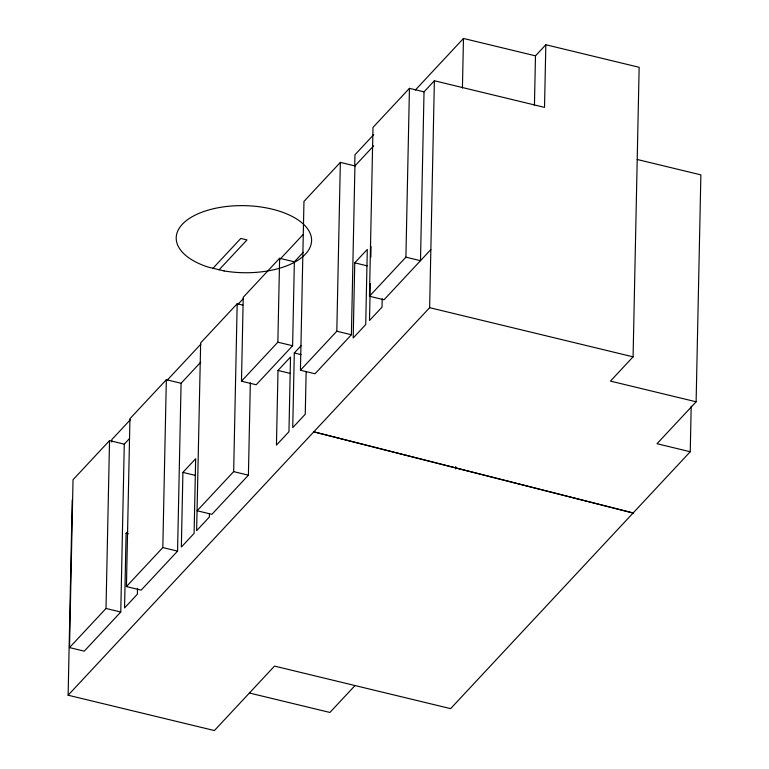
<?xml version="1.0" encoding="UTF-8"?>
<svg xmlns="http://www.w3.org/2000/svg" width="769" height="769" viewBox="0 0 769 769"><rect width="100%" height="100%" fill="white"/><g stroke="black" fill="none" stroke-linecap="round" stroke-linejoin="round"><path stroke-width="1.15" d="M691.196 406.128L690.245 451.749L450.605 708.643L274.514 666.098L214.397 730.55L68.124 695.214L72.219 499.975M124.28 444.165L120.762 612.018L84.263 651.151L69.518 647.585L73.036 479.731L109.534 440.599L124.28 444.165L129.173 438.916M69.518 647.585L106.016 608.462L109.534 440.599M111.755 441.992L111.813 439.599L130.595 419.451M127.712 531.562L126.106 533.282L124.549 607.962L137.382 594.197L137.507 588.275M181.08 383.27L177.562 551.123L141.169 590.14L126.424 586.574L129.942 418.721L166.335 379.703L181.08 383.27L200.699 362.237M126.424 586.574L162.817 547.566L166.335 379.703M182.916 472.387L181.349 547.067L194.096 533.398L195.662 458.728L182.916 472.387L195.336 475.396M209.447 513.471L209.37 517.028L196.624 530.697L200.661 342.907L237.179 303.765L242.85 305.13M250.338 382.856L248.406 475.184L211.888 514.326L197.143 510.76L233.661 471.618L237.179 303.765M294.364 261.825L292.604 345.752L256.221 384.76L241.476 381.203L243.235 297.276L279.618 258.269L294.364 261.825L303.284 252.261M241.476 381.203L277.859 342.195L279.618 258.269M278.003 370.456L276.436 445.126L288.952 431.717L290.519 357.037L278.003 370.456L290.422 373.455M301.342 345.435L294.306 352.981L292.739 427.651L305.255 414.241L306.149 371.571M354.932 165.921L351.395 334.755L315.011 373.763L300.429 370.235L303.966 201.401L340.35 162.394L354.932 165.921L373.705 145.802M300.429 370.235L336.812 331.228L340.35 162.394M354.711 166.546L354.951 154.78L373.724 134.662M354.759 262.844L353.182 338.014L365.717 324.576L367.294 249.406L354.759 262.844L367.178 265.853M430.842 249.589L384.039 299.766L369.456 296.238L372.994 127.404L409.444 88.329L424.027 91.857L434.379 80.755L544.519 107.372L545.836 44.746L639.145 67.297L633.079 356.835L610.451 381.097L696.118 401.793L700.876 174.871L637.203 159.481M370.274 283.53L369.505 320.519L382.039 307.081L382.212 298.728M370.821 257.279L371.052 246.541M369.456 296.238L405.907 257.163L409.444 88.329M424.027 91.857L420.489 260.691L405.907 257.163M68.124 695.214L429.631 307.677L434.379 80.755M462.429 88.07L463.467 38.45L535.484 55.849L545.836 44.746M455.623 468.984L455.671 466.591M534.436 105.468L535.484 55.849M212.85 268.419L240.822 238.438L246.984 239.928L219.011 269.909M415.327 90.06L463.467 38.45M167.363 380.04L200.853 344.137M237.611 304.726L243.331 298.603M280.099 259.191L302.967 234.67M355.009 685.554L329.911 712.459L249.406 693.013M696.118 401.793L657.005 443.723L690.245 451.749M429.631 307.677L633.079 356.835M336.812 331.228L351.395 334.755M277.859 342.195L292.604 345.752M294.306 352.981L301.083 354.615M233.661 471.618L248.406 475.184M126.106 533.282L128.365 533.83M162.817 547.566L177.562 551.123M106.016 608.462L120.762 612.018M224.115 270.948L208.043 267.064A67.701 33.538 1.2 0 1 207.034 210.466A67.701 33.538 1.2 0 1 310.926 235.564A67.701 33.538 1.2 0 1 224.115 270.948M633.108 513L313.8 431.842L633.108 513"/></g></svg>
